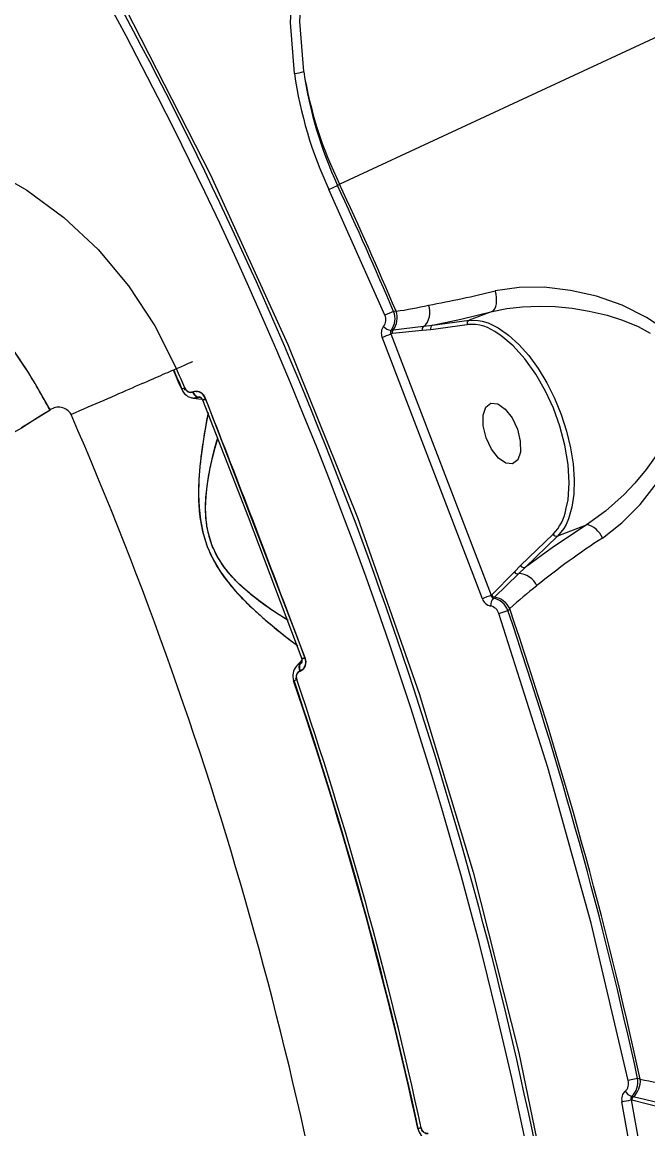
# Model space of a CAD drawing. Header units: millimetres. Extents: x -6879 to 7341, y -8047 to 7187.
# Drawn here: x -201.9 to -114.6, y -2251.1 to -2096.7 of the extents above; entities that cross this region are included whole.
import ezdxf

# ---------------------------------------------------------------- set-up
doc = ezdxf.new("R2010")
doc.units = ezdxf.units.MM
for name, color, linetype in [('DIKOM_ОБЪЕКТ', 7, 'Continuous'), ('DIKOM_РАЗМЕР_ЗОНА', 7, 'Continuous'), ('DIKOM_РАЗМЕР_ОБЪЕКТА', 7, 'Continuous')]:
    doc.layers.add(name, color=color, linetype=linetype)
doc.styles.add('style1', font='arial.ttf', dxfattribs={"width": 0.8})
doc.dimstyles.new('1-50', dxfattribs={"dimtxt": 300, "dimasz": 200, "dimexe": 100, "dimexo": 0, "dimgap": 100, "dimtad": 0, "dimdec": 0, "dimtxsty": 'style1', "dimcen": 0, "dimclrd": 7, "dimclre": 7, "dimadec": 1, "dimazin": 2, "dimtfac": 1, "dimtdec": 0, "dimtmove": 1, "dimatfit": 3, "dimfxl": 0, "dimlwd": 25, "dimlwe": 18, "dimarcsym": 0})

# ---------------------------------------------------------------- blocks, each defined once
blk = doc.blocks.new('*D19')
at = {"layer": 'Defpoints', "color": 0, "transparency": 16777216}
for p in [(5624.04, 6094.27), (-4435.35, 2864.29), (5624.04, -2640.11)]:
    blk.add_point(p, dxfattribs=at)
at = {"layer": 'DIKOM_РАЗМЕР_ОБЪЕКТА', "color": 7, "lineweight": 18, "transparency": 16777216}
for p, q in [((-4435.35, 2864.29), (-4435.35, 6194.27)), ((5624.04, -2640.11), (5624.04, 6194.27))]:
    blk.add_line(p, q, dxfattribs=at)
at = {"layer": 'DIKOM_РАЗМЕР_ОБЪЕКТА', "color": 7, "lineweight": 25, "transparency": 16777216}
for p, q in [((-4235.35, 6094.27), (2113.67, 6094.27)), ((5424.04, 6094.27), (3193.46, 6094.27))]:
    blk.add_line(p, q, dxfattribs=at)
at = {"layer": 'DIKOM_РАЗМЕР_ОБЪЕКТА', "color": 7, "transparency": 16777216}
for points in [[(-4235.35, 6127.6), (-4235.35, 6060.94), (-4435.35, 6094.27)], [(5424.04, 6127.6), (5424.04, 6060.94), (5624.04, 6094.27)]]:
    blk.add_solid(points, dxfattribs=at)
at = {"layer": 'DIKOM_РАЗМЕР_ОБЪЕКТА', "color": 0, "transparency": 16777216, "insert": (2653.56, 6094.27), "char_height": 300, "attachment_point": 5, "style": 'style1'}
blk.add_mtext('10100', dxfattribs=at)
blk = doc.blocks.new('*D17')
at = {"layer": 'Defpoints', "color": 0, "transparency": 16777216}
for p in [(-5935.35, 6990.27), (-5935.35, 998.27), (7340.79, -2830.86)]:
    blk.add_point(p, dxfattribs=at)
at = {"layer": 'DIKOM_РАЗМЕР_ЗОНА', "color": 7, "lineweight": 18, "transparency": 16777216}
for p, q in [((-5935.35, 998.27), (-5935.35, 7090.27)), ((7340.79, -2830.86), (7340.79, 7090.27))]:
    blk.add_line(p, q, dxfattribs=at)
at = {"layer": 'DIKOM_РАЗМЕР_ЗОНА', "color": 7, "lineweight": 25, "transparency": 16777216}
for p, q in [((-5735.35, 6990.27), (2016.67, 6990.27)), ((7140.79, 6990.27), (3096.46, 6990.27))]:
    blk.add_line(p, q, dxfattribs=at)
at = {"layer": 'DIKOM_РАЗМЕР_ЗОНА', "color": 7, "transparency": 16777216}
for points in [[(-5735.35, 7023.6), (-5735.35, 6956.94), (-5935.35, 6990.27)], [(7140.79, 7023.6), (7140.79, 6956.94), (7340.79, 6990.27)]]:
    blk.add_solid(points, dxfattribs=at)
at = {"layer": 'DIKOM_РАЗМЕР_ЗОНА', "color": 0, "transparency": 16777216, "insert": (2556.56, 6990.27), "char_height": 300, "attachment_point": 5, "style": 'style1'}
blk.add_mtext('13300', dxfattribs=at)

msp = doc.modelspace()

# ---------------------------------------------------------------- linework, layer by layer
at = {"layer": 'DIKOM_ОБЪЕКТ', "color": 7, "linetype": 'Continuous', "lineweight": 15}
for p, q in [((-112.49, -2098.43), (-157.56, -2119.35)), ((-159.06, -2120.08), (-157.85, -2119.52)), ((-157.56, -2119.35), (-157.85, -2119.52)), ((-151.26, -2137.61), (-159.06, -2120.08)), ((-150.04, -2137.09), (-151.26, -2137.61)), ((-149.7, -2137.04), (-150.04, -2137.09)), ((-136.3, -2137.1), (-139.5, -2138.33)), ((-150.38, -2139.71), (-150.12, -2139.67)), ((-146.05, -2139.76), (-150.21, -2140.19)), ((-150.12, -2139.67), (-145.85, -2139.16)), ((-144.86, -2139.64), (-146.05, -2139.76)), ((-145.85, -2139.16), (-144.61, -2139.01)), ((-139.76, -2138.96), (-144.86, -2139.64)), ((-144.61, -2139.01), (-139.5, -2138.33)), ((-137.66, -2177.16), (-151.64, -2140.7)), ((-150.21, -2140.19), (-150.4, -2140.21)), ((-150.4, -2140.21), (-136.41, -2176.69)), ((-180.32, -2145.08), (-180.74, -2145.27)), ((-179.16, -2147.76), (-179.59, -2147.94)), ((-179.59, -2147.94), (-179.16, -2147.76)), ((-179.23, -2147.96), (-179.17, -2147.97)), ((-178.01, -2148.33), (-178.03, -2148.33)), ((-178.03, -2148.33), (-178.01, -2148.33)), ((-177.26, -2149.07), (-177.92, -2149.17)), ((-177.72, -2148.22), (-177.58, -2148.26)), ((-176.93, -2149.12), (-177.26, -2149.07)), ((-177.24, -2149.07), (-177.05, -2149.06)), ((-177.05, -2149.06), (-177.24, -2149.07)), ((-176.42, -2149.01), (-176.43, -2149.01)), ((-178.01, -2149.17), (-176.77, -2149.32)), ((-176.53, -2149.38), (-176.23, -2149.36)), ((-176.53, -2149.38), (-176.23, -2149.36)), ((-176.26, -2149.28), (-162.4, -2185.38)), ((-123.17, -2166.9), (-127.16, -2168.43)), ((-132.33, -2172.53), (-127.79, -2168.15)), ((-127.16, -2168.43), (-131.7, -2172.81)), ((-136.36, -2176.65), (-133.18, -2173.41)), ((-132.62, -2173.71), (-135.95, -2176.95)), ((-133.18, -2173.41), (-132.33, -2172.53)), ((-131.7, -2172.81), (-132.62, -2173.71)), ((-136.41, -2176.69), (-136.36, -2176.65)), ((-135.95, -2176.95), (-136.1, -2177.1)), ((-135.36, -2179.23), (-134.1, -2178.81)), ((-134.1, -2178.81), (-133.84, -2178.56)), ((-162.8, -2185.7), (-163.62, -2186.64)), ((-163.01, -2186.2), (-162.79, -2185.94)), ((-162.82, -2186.06), (-162.99, -2186.2)), ((-162.99, -2186.2), (-162.82, -2186.06)), ((-162.44, -2185.3), (-162.48, -2185.33)), ((-162.46, -2185.37), (-162.42, -2185.34)), ((-162.42, -2185.34), (-162.46, -2185.37)), ((-162.44, -2185.3), (-162.44, -2185.3)), ((-162.34, -2185.69), (-162.34, -2185.69)), ((-163.1, -2186.27), (-163.01, -2186.2)), ((-163.08, -2187.27), (-163.06, -2187.26)), ((-163.06, -2187.26), (-163.08, -2187.27)), ((-163.98, -2188.6), (-163.54, -2188.45)), ((-163.54, -2188.45), (-163.98, -2188.6)), ((-163.7, -2188.3), (-163.74, -2188.35)), ((-116, -2244.09), (-117.3, -2244.37)), ((-115.64, -2244.17), (-116, -2244.09)), ((-111.4, -2285.78), (-118.2, -2247.34)), ((-116.89, -2247.09), (-110.09, -2285.57)), ((-116.82, -2247.1), (-116.89, -2247.09)), ((-116.83, -2246.58), (-116.62, -2246.63)), ((-112.43, -2248.24), (-116.82, -2247.1)), ((-116.62, -2246.63), (-112.1, -2247.7)), ((-146.65, -2251.08), (-146.2, -2250.98)), ((-146.2, -2250.98), (-146.65, -2251.08))]:
    msp.add_line(p, q, dxfattribs=at)
at = {"layer": 'DIKOM_ОБЪЕКТ', "color": 7, "linetype": 'Continuous', "lineweight": 15, "flags": 128}
for points in [[(-163.87, -2103.89), (-164.41, -2096.77), (-164, -2089.79), (-162.66, -2083.04), (-160.38, -2076.59), (-157.22, -2070.66), (-153.2, -2065.26), (-148.43, -2060.58), (-142.98, -2056.66)], [(-162.57, -2103.63), (-163.11, -2096.66), (-162.72, -2089.82), (-161.42, -2083.21), (-159.19, -2076.89), (-156.11, -2071.07), (-152.18, -2065.78), (-147.52, -2061.19), (-142.18, -2057.35)], [(-200.28, -2072.22), (-187.42, -2094.84), (-175.59, -2118.02), (-164.8, -2141.7), (-155.09, -2165.84), (-146.47, -2190.39), (-138.96, -2215.3), (-132.56, -2240.53), (-127.31, -2266.01), (-123.2, -2291.71), (-120.25, -2317.56), (-118.46, -2343.52), (-117.83, -2369.54)], [(-239.8, -2115.25), (-234.79, -2113.53), (-229.43, -2112.61), (-223.85, -2112.49), (-218.11, -2113.2), (-212.34, -2114.73), (-206.67, -2117.05), (-201.2, -2120.15), (-196.02, -2123.98), (-191.26, -2128.46), (-187.02, -2133.51), (-183.34, -2139.09), (-180.32, -2145.08)], [(-136.3, -2137.1), (-136.1, -2136.95), (-135.92, -2136.71), (-135.79, -2136.4), (-135.7, -2136.03), (-135.67, -2135.61), (-135.68, -2135.16), (-135.75, -2134.69), (-135.86, -2134.23)], [(-120.92, -2168.7), (-118.19, -2166.57), (-115.65, -2164), (-113.36, -2161.1), (-111.35, -2157.91), (-110.21, -2155.62), (-109.28, -2153.23), (-108.65, -2150.82), (-108.4, -2148.86), (-108.42, -2147.01), (-108.76, -2145.11), (-109.43, -2143.34), (-111.53, -2140.44), (-112.47, -2139.57), (-113.55, -2138.73), (-114.74, -2137.94), (-118.14, -2136.22), (-121.73, -2134.98), (-125.37, -2134.15), (-129.02, -2133.72), (-132.53, -2133.73), (-135.86, -2134.23)], [(-136.3, -2137.1), (-134.23, -2136.68), (-132.05, -2136.43), (-129.74, -2136.35), (-127.51, -2136.42), (-125.14, -2136.65), (-122.75, -2137.04), (-120.27, -2137.62), (-118.11, -2138.3), (-115.94, -2139.2), (-114.26, -2140.12)], [(-144.61, -2139.01), (-140.66, -2138.15), (-136.3, -2137.1)], [(-139.5, -2138.33), (-138.22, -2138.34), (-137.7, -2138.43)], [(-137.7, -2138.43), (-136.85, -2138.69), (-135.43, -2139.37), (-134, -2140.38), (-132.57, -2141.68), (-131.19, -2143.25), (-129.88, -2145.06), (-128.68, -2147.06), (-127.6, -2149.21), (-126.67, -2151.47), (-125.92, -2153.78), (-125.36, -2156.1), (-124.99, -2158.37), (-124.84, -2160.54), (-124.9, -2162.57), (-125.17, -2164.41), (-125.64, -2166.03), (-125.99, -2166.8)], [(-126.01, -2164.72), (-125.7, -2163.36), (-125.53, -2161.01), (-125.68, -2158.42), (-126.13, -2155.74), (-126.84, -2153.09), (-127.75, -2150.6), (-128.85, -2148.2), (-130.19, -2145.86), (-131.72, -2143.71), (-133.38, -2141.87), (-135.1, -2140.43), (-135.45, -2140.23)], [(-177.26, -2149.07), (-177.36, -2149.07), (-177.47, -2149.03), (-177.57, -2148.97), (-177.68, -2148.88), (-177.78, -2148.77), (-177.87, -2148.64), (-177.96, -2148.49), (-178.03, -2148.33)], [(-178.03, -2148.33), (-177.96, -2148.49), (-177.87, -2148.64), (-177.78, -2148.77), (-177.68, -2148.88), (-177.57, -2148.97), (-177.47, -2149.03), (-177.36, -2149.07), (-177.26, -2149.07)], [(-177.24, -2149.07), (-177.34, -2149.06), (-177.45, -2149.02), (-177.55, -2148.96), (-177.66, -2148.87), (-177.76, -2148.76), (-177.85, -2148.63), (-177.94, -2148.48), (-178.01, -2148.33)], [(-178.01, -2148.33), (-177.94, -2148.48), (-177.85, -2148.63), (-177.76, -2148.76), (-177.66, -2148.87), (-177.55, -2148.96), (-177.45, -2149.02), (-177.34, -2149.06), (-177.24, -2149.07)], [(-177.24, -2149.07), (-177.16, -2149.05), (-177.13, -2149.04)], [(-176.26, -2149.28), (-176.41, -2149.33), (-176.52, -2149.38), (-176.62, -2149.41), (-176.68, -2149.43), (-176.7, -2149.44), (-176.7, -2149.43), (-176.69, -2149.43)], [(-176.7, -2149.44), (-170.34, -2165.75), (-162.83, -2185.56)], [(-137.13, -2154.74), (-137.54, -2153.07), (-137.56, -2151.56), (-137.18, -2150.45), (-136.46, -2149.9), (-135.51, -2149.99), (-134.48, -2150.71), (-133.52, -2151.95), (-132.77, -2153.53)], [(-197.95, -2150.84), (-201.94, -2153.34)], [(-175.9, -2151.17), (-175.91, -2151.23), (-176.19, -2152.7), (-176.52, -2154.6), (-176.85, -2156.91), (-177.05, -2158.69), (-177.2, -2160.64), (-177.25, -2162.69), (-177.18, -2164.45), (-176.99, -2166.17), (-176.6, -2168.06), (-176.02, -2169.88), (-175.25, -2171.62), (-174.27, -2173.29), (-173.27, -2174.69), (-172.14, -2176.05), (-169.98, -2178.27), (-167.95, -2180.1), (-166.16, -2181.6), (-164.63, -2182.8), (-163.44, -2183.7), (-163.4, -2183.73)], [(-132.77, -2153.53), (-132.36, -2155.2), (-132.34, -2156.7), (-132.72, -2157.81), (-133.44, -2158.37), (-134.39, -2158.28), (-135.42, -2157.55), (-136.38, -2156.31), (-137.13, -2154.74)], [(-164.76, -2180.19), (-164.78, -2180.18), (-166.01, -2179.41), (-167.25, -2178.58), (-168.67, -2177.56), (-170.03, -2176.5), (-171.47, -2175.22), (-172.64, -2174.02), (-173.63, -2172.8), (-174.6, -2171.31), (-175.39, -2169.63), (-175.92, -2167.86), (-176.08, -2166.99), (-176.19, -2166.1), (-176.27, -2164.53), (-176.2, -2162.86), (-176.04, -2161.4), (-175.83, -2160.04), (-175.6, -2158.86), (-175.31, -2157.57), (-174.94, -2156.12), (-174.56, -2154.77), (-174.54, -2154.71)], [(-113.4, -2157.21), (-114.8, -2159.14), (-116.37, -2161.03), (-117.9, -2162.65), (-120.46, -2164.96), (-123.17, -2166.9)], [(-123.17, -2166.9), (-127.72, -2169.93), (-131.7, -2172.81)], [(-125.99, -2166.8), (-126.31, -2167.38), (-127.16, -2168.43)], [(-117.3, -2244.37), (-122.5, -2222.44), (-128.52, -2200.71), (-135.36, -2179.23)], [(-162.4, -2185.38), (-162.29, -2185.96), (-162.37, -2186.52), (-162.64, -2186.98), (-162.84, -2187.14), (-163.06, -2187.26)], [(-162.87, -2186.12), (-162.92, -2186.16), (-162.99, -2186.2)], [(-162.83, -2185.56), (-162.84, -2185.56), (-162.81, -2185.55), (-162.75, -2185.52), (-162.66, -2185.49), (-162.54, -2185.44), (-162.4, -2185.38)], [(-163.08, -2187.27), (-163.14, -2187.1), (-163.17, -2186.94), (-163.19, -2186.78), (-163.19, -2186.63), (-163.17, -2186.49), (-163.13, -2186.37), (-163.08, -2186.28), (-163.01, -2186.2)], [(-163.01, -2186.2), (-163.08, -2186.28), (-163.13, -2186.37), (-163.17, -2186.49), (-163.19, -2186.63), (-163.19, -2186.78), (-163.17, -2186.94), (-163.14, -2187.1), (-163.08, -2187.27)], [(-163.06, -2187.26), (-163.12, -2187.1), (-163.15, -2186.93), (-163.17, -2186.77), (-163.17, -2186.62), (-163.15, -2186.48), (-163.11, -2186.37), (-163.06, -2186.27), (-162.99, -2186.2)], [(-162.99, -2186.2), (-163.06, -2186.27), (-163.11, -2186.37), (-163.15, -2186.48), (-163.17, -2186.62), (-163.17, -2186.77), (-163.15, -2186.93), (-163.12, -2187.1), (-163.06, -2187.26)], [(-162.66, -2186.99), (-162.68, -2187.03), (-162.77, -2187.15)]]:
    msp.add_lwpolyline(points, dxfattribs=at)
at = {"layer": 'DIKOM_ОБЪЕКТ', "color": 7, "linetype": 'Continuous', "lineweight": 15}
for centre, radius, start, end in [((-698.7, -2370.54), 579.13, 0.09885, 30.90115), ((-698.7, -2370.54), 579.13, 0.09885, 30.90115), ((-698.7, -2370.54), 580.37, 15.5, 30.90145), ((-164.09, -2099.18), 4.71, 272.7234, 288.8581), ((-106.96, -2095.77), 57.49, 188.1409, 205.0168), ((-107.65, -2094.79), 55.63, 189.16, 206.2054), ((-106.55, -2095.61), 56.59, 188.168, 204.9869), ((-698.7, -2370.54), 596.26, 23.04877, 24.89662), ((-698.7, -2370.54), 596.59, 23.04012, 24.89978), ((-175.91, -1969.68), 169.35, 280.4635, 283.6792), ((-156.33, -2089), 48.52, 277.8633, 283.3262), ((-147.67, -2137.21), 2.71, 312.1516, 21.708), ((-152.65, -2138.25), 1.53, 322.2097, 24.7806), ((-152.46, -2138.11), 2.63, 322.0728, 22.9195), ((-152.28, -2137.99), 2.75, 321.6614, 20.0899), ((-139.28, -2138.78), 0.509, 115.8663, 200.748), ((-150.23, -2140.1), 1.53, 142.1726, 203.154), ((-150.23, -2138.15), 1.59, 220.1878, 264.3969), ((-150.02, -2139.97), 0.453, 144.0784, 212.6186), ((-149.69, -2140.01), 0.548, 141.477, 198.5199), ((-145.54, -2139.59), 0.533, 125.3446, 198.4888), ((-144.39, -2139.46), 0.509, 115.8663, 200.748), ((-139.18, -2144.81), 5.91, 50.7889, 95.5857), ((-267.61, -2187.74), 78.83, 27.9135, 36.6931), ((-173.65, -2083.31), 61.47, 290.9817, 292.225), ((-698.7, -2370.54), 564.82, 23.2097, 23.5048), ((-698.7, -2370.54), 564.82, 23.2097, 23.5048), ((-698.7, -2370.54), 564.88, 23.2097, 23.5048), ((-698.7, -2370.54), 564.88, 23.2097, 23.5048), ((-698.7, -2370.54), 565.29, 23.2097, 23.5048), ((-698.7, -2370.54), 565.29, 23.2097, 23.5048), ((-177.74, -2147.19), 2, 202.0283, 264.1079), ((-178.29, -2147.47), 0.92, 198.2016, 286.1766), ((-177.63, -2149.67), 1.43, 16.1341, 105.3319), ((-177.24, -2149.56), 0.55, 13.0726, 75.9766), ((-196.76, -2152.48), 2.03, 31.2982, 126.0891), ((-177.89, -2145.53), 4.09, 286.8434, 293.4454), ((-698.7, -2370.54), 549.25, 7.4952, 23.5048), ((-698.7, -2370.54), 549.25, 7.4952, 23.5048), ((-132.28, -2163.62), 6.38, 314.7563, 349.6943), ((-123.8, -2169.85), 3.11, 21.8578, 78.2895), ((-61, -2260.65), 109.75, 123.0888, 128.9848), ((-127.31, -2167.93), 0.534, 204.8438, 285.5373), ((-132.69, -2173.16), 0.558, 207.068, 276.8843), ((-132.68, -2176.57), 2.9, 24.7352, 88.7768), ((-131.85, -2172.3), 0.534, 204.8438, 285.5373), ((-90.21, -2226.79), 65.06, 127.7589, 132.1142), ((-117.76, -2228.94), 55.47, 109.6422, 111.0202), ((-135.94, -2176.67), 0.474, 183.56, 249.8696), ((-135.85, -2176.39), 0.572, 206.7941, 260.4568), ((-136.18, -2176.66), 1.56, 198.6996, 257.5218), ((-134.8, -2178.2), 1.72, 139.0743, 179.059), ((-136.86, -2179.69), 1.56, 16.9075, 77.4586), ((-136.64, -2179.73), 2.7, 20.1278, 78.4893), ((-136.44, -2179.77), 2.87, 25.0689, 80.1455), ((-698.7, -2370.54), 596.26, 12.24313, 18.75687), ((-698.7, -2370.54), 596.59, 12.22853, 18.77147), ((-163.32, -2185.83), 0.55, 324.317, 28.9274), ((-161.1, -2189.27), 4.1, 108.5626, 115.1211), ((-162.1, -2187.92), 2, 137.6882, 199.9545), ((-162.7, -2188.08), 0.919, 114.8509, 203.8731), ((-698.7, -2370.54), 564.82, 12.2097, 18.7903), ((-698.7, -2370.54), 564.82, 12.2097, 18.7903), ((-698.7, -2370.54), 564.88, 12.2097, 18.7903), ((-698.7, -2370.54), 564.88, 12.2097, 18.7903), ((-698.7, -2370.54), 565.29, 12.2097, 18.7903), ((-698.7, -2370.54), 565.29, 12.2097, 18.7903), ((-698.7, -2370.54), 580.37, 0.09855, 15.5), ((-118.81, -2244.75), 1.56, 313.2818, 14.1002), ((-118.65, -2244.6), 2.7, 312.3274, 10.8779), ((-118.49, -2244.47), 2.87, 310.7665, 5.9311), ((-107.45, -2208.08), 37.03, 257.209, 264.8893), ((-116.67, -2247), 1.56, 133.2321, 192.3059), ((-116.28, -2244.97), 1.72, 211.941, 251.445), ((-127.81, -2192.7), 55.47, 279.9798, 281.3574), ((-116.47, -2246.87), 0.473, 140.2144, 207.4429), ((-116.25, -2247.06), 0.572, 130.461, 184.2059), ((-145.29, -2250.87), 0.92, 187.2016, 275.4098), ((-144.69, -2250.7), 2, 191.0283, 253.1556)]:
    msp.add_arc(centre, radius, start, end, dxfattribs=at)
for points, knots in [([(-380.63, -2180.59), (-380.64, -2180.59), (-381.03, -2180.82), (-381.11, -2180.87), (-380.76, -2180.66), (-379.45, -2179.88), (-377.33, -2178.6), (-374.36, -2176.82), (-370.55, -2174.53), (-365.99, -2171.79), (-360.73, -2168.63), (-354.85, -2165.1), (-348.28, -2161.15), (-341.05, -2156.8), (-333, -2151.96), (-324.08, -2146.6), (-314.23, -2140.69), (-303.65, -2134.33), (-292.39, -2127.57), (-280.52, -2120.43), (-268.31, -2113.09), (-255.81, -2105.58), (-243.05, -2097.92), (-229.79, -2089.95), (-216.06, -2081.7), (-206.54, -2075.98), (-201.77, -2073.12)], [0, 0, 0, 0, 0.000602, 0.042955, 0.087866, 0.132514, 0.177008, 0.221453, 0.265955, 0.310619, 0.352979, 0.395326, 0.437435, 0.479398, 0.521304, 0.565786, 0.610408, 0.655279, 0.700226, 0.744901, 0.789408, 0.831314, 0.873253, 0.915314, 0.957587, 1, 1, 1, 1]), ([(-197.95, -2150.84), (-199.06, -2148.86), (-201.02, -2145.33), (-203.37, -2142.07), (-204.4, -2140.64)], [0, 0, 0, 0, 0.559928, 1, 1, 1, 1]), ([(-178.1, -2144.12), (-178.08, -2144.11), (-178.02, -2144.09), (-178.88, -2144.46), (-180.58, -2145.2), (-183.12, -2146.3), (-186.4, -2147.73), (-190.33, -2149.44), (-193.46, -2150.8), (-195.02, -2151.48)], [0, 0, 0, 0, 0.0792823, 0.2345811, 0.3898799, 0.5424098, 0.6949398, 0.8474699, 1, 1, 1, 1]), ([(-178.03, -2148.33), (-178.15, -2148.36), (-178.38, -2148.42), (-178.73, -2148.29), (-179, -2148.05), (-179.11, -2147.86), (-179.16, -2147.76)], [0, 0, 0, 0, 0.279767, 0.559852, 0.779829, 1, 1, 1, 1]), ([(-178.27, -2149.09), (-178.13, -2149.13), (-177.79, -2149.22), (-177.45, -2149.13), (-177.26, -2149.07)], [0, 0, 0, 0, 0.422348, 1, 1, 1, 1]), ([(-176.26, -2149.28), (-176.37, -2149.08), (-176.57, -2148.68), (-177.07, -2148.34), (-177.58, -2148.21), (-177.86, -2148.29), (-178.01, -2148.33)], [0, 0, 0, 0, 0.279515, 0.558946, 0.77931, 1, 1, 1, 1]), ([(-177.72, -2148.22), (-177.62, -2148.23), (-177.51, -2148.25), (-177.45, -2148.27), (-177.45, -2148.28)], [0, 0, 0, 0, 0.9306696, 1, 1, 1, 1]), ([(-162.4, -2185.38), (-164.95, -2178.63), (-169.49, -2166.56), (-174.19, -2154.56), (-176.26, -2149.28)], [0, 0, 0, 0, 0.559995, 1, 1, 1, 1]), ([(-197.95, -2150.84), (-202.23, -2153.53), (-210.79, -2158.91), (-222.92, -2166.57), (-234.52, -2173.91), (-245.49, -2180.87), (-255.77, -2187.42), (-265.14, -2193.4), (-273.61, -2198.83), (-281.25, -2203.74), (-288.22, -2208.23), (-294.51, -2212.29), (-300.31, -2216.04), (-305.47, -2219.39), (-309.86, -2222.25), (-313.29, -2224.49), (-315.8, -2226.13), (-317.25, -2227.07), (-317.85, -2227.46), (-317.69, -2227.36), (-317.68, -2227.35)], [0, 0, 0, 0, 0.058276, 0.116614, 0.175164, 0.23408, 0.292903, 0.351376, 0.406331, 0.461245, 0.516245, 0.571463, 0.627007, 0.68878, 0.750201, 0.81146, 0.872745, 0.934245, 0.996144, 1, 1, 1, 1]), ([(-175.94, -2151.4), (-175.95, -2151.47), (-176.08, -2151.98), (-176.39, -2153.8), (-176.79, -2156.32), (-177.09, -2158.9), (-177.26, -2161.27), (-177.27, -2163.91), (-176.97, -2166.82), (-176.12, -2169.91), (-174.69, -2172.78), (-172.96, -2175.16), (-171.19, -2177.12), (-169.47, -2178.77), (-167.51, -2180.5), (-165.53, -2182.11), (-164.07, -2183.25), (-163.64, -2183.55), (-163.58, -2183.59)], [0, 0, 0, 0, 0.017126, 0.11248, 0.20766, 0.265553, 0.323371, 0.381809, 0.440536, 0.499688, 0.558873, 0.617644, 0.676213, 0.734422, 0.792266, 0.887838, 0.983364, 1, 1, 1, 1]), ([(-164.9, -2180.1), (-165.68, -2179.62), (-167.05, -2178.76), (-169.37, -2177.08), (-171.32, -2175.43), (-173.02, -2173.64), (-174.38, -2171.82), (-175.46, -2169.66), (-176.09, -2167.33), (-176.3, -2165.07), (-176.23, -2162.62), (-175.87, -2160.08), (-175.29, -2157.36), (-174.82, -2155.57), (-174.59, -2154.87), (-174.58, -2154.87)], [0, 0, 0, 0, 0.126368, 0.221569, 0.316086, 0.378436, 0.439839, 0.500345, 0.560826, 0.622183, 0.684544, 0.778559, 0.873683, 0.999772, 1, 1, 1, 1]), ([(-163.06, -2187.26), (-162.9, -2187.17), (-162.57, -2186.98), (-162.32, -2186.45), (-162.26, -2185.89), (-162.36, -2185.55), (-162.4, -2185.38)], [0, 0, 0, 0, 0.279781, 0.559625, 0.779735, 1, 1, 1, 1]), ([(-163.01, -2186.2), (-163.25, -2186.31), (-163.54, -2186.45), (-163.69, -2186.75), (-163.72, -2186.81)], [0, 0, 0, 0, 0.795384, 1, 1, 1, 1]), ([(-163.54, -2188.45), (-163.57, -2188.31), (-163.63, -2188.04), (-163.53, -2187.66), (-163.34, -2187.4), (-163.17, -2187.31), (-163.08, -2187.27)], [0, 0, 0, 0, 0.278749, 0.558584, 0.779292, 1, 1, 1, 1]), ([(-145.2, -2251.76), (-145.32, -2251.77), (-145.56, -2251.78), (-145.88, -2251.58), (-146.1, -2251.3), (-146.17, -2251.09), (-146.2, -2250.98)], [0, 0, 0, 0, 0.279767, 0.559852, 0.779829, 1, 1, 1, 1])]:
    msp.add_open_spline(points, degree=3, knots=knots, dxfattribs=at)
for points in [[(-176.93, -2149.12), (-177.26, -2149.07)], [(-177.24, -2149.07), (-177.08, -2149.05)], [(-163.01, -2186.2), (-162.79, -2185.94)], [(-162.87, -2186.12), (-162.99, -2186.2)], [(-163.59, -2188.17), (-163.73, -2188.35)]]:
    msp.add_open_spline(points, degree=1, dxfattribs=at)

# ---------------------------------------------------------------- dimensions: what is measured, and where the dimension line sits
at = {"layer": 'DIKOM_РАЗМЕР_ЗОНА'}
dim = msp.add_linear_dim(base=(-5935.35, 6990.27), p1=(7340.79, -2830.86), p2=(-5935.35, 998.27), text='13300', dimstyle='1-50', override={"dimscale": 1, "dimtix": 0, "dimtofl": 1, "dimtmove": 1, "dimatfit": 3}, dxfattribs=at)
dim.commit()
dim.dimension.update_dxf_attribs({"geometry": '*D17', "text_midpoint": (2556.56, 6990.27), "dimtype": 160})
at = {"layer": 'DIKOM_РАЗМЕР_ОБЪЕКТА'}
dim = msp.add_linear_dim(base=(5624.04, 6094.27), p1=(-4435.35, 2864.29), p2=(5624.04, -2640.11), text='10100', dimstyle='1-50', override={"dimscale": 1, "dimtix": 0, "dimtofl": 1, "dimtmove": 1, "dimatfit": 3}, dxfattribs=at)
dim.commit()
dim.dimension.update_dxf_attribs({"geometry": '*D19', "text_midpoint": (2653.56, 6094.27), "dimtype": 160})

doc.saveas('drawing.dxf')
